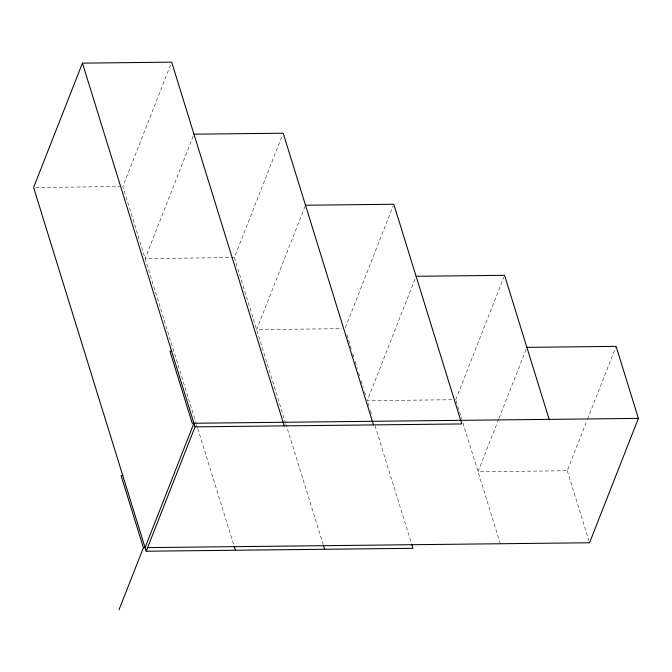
<?xml version="1.0" encoding="UTF-8"?>
<svg xmlns="http://www.w3.org/2000/svg" width="672" height="672" viewBox="0 0 672 672"><rect width="100%" height="100%" fill="white"/><g stroke="black" fill="none" stroke-linecap="round" stroke-linejoin="round"><path stroke-width="0.5" stroke-dasharray="3.36 2.52" d="M170.528 65.075L122.833 186.539L196.224 423.612M193.2 136.13L145.127 258.56L234.36 257.586L282.055 136.122M305.113 206.203L256.654 329.608L341.846 328.675M345.349 327.667L393.044 206.203M414.952 279.199L367.265 400.663L452.617 399.731M455.742 399.697L503.815 277.259M498.641 419.244L478.036 471.719L567.269 470.736L587.11 420.21M499.019 418.278L526.495 348.314M587.488 419.244L615.72 347.332M35.7 187.488L119.683 186.572M567.269 470.736L588.941 540.767M456.053 400.697L461.622 418.698M462.865 422.705L500.329 543.74M346.828 334.639L351.473 349.65M352.708 353.648L353.942 357.647M355.186 361.654L357.353 368.651M358.588 372.658L359.831 376.656M361.066 380.654L363.233 387.66M364.476 391.658L365.711 395.665M367.878 402.662L369.121 406.669M370.356 410.668L371.599 414.666M375.001 425.67L411.852 544.715M234.36 257.586L285.449 422.638M285.76 423.637L323.543 545.681M196.526 424.612L197.459 427.619M197.77 428.618L234.31 546.655"/><path stroke-width="1.01" d="M284.256 425.88L171.671 62.16L82.438 63.134L33.6 187.513L146.194 551.233L412.969 548.31L411.852 544.715M118.986 609.84L143.405 547.655L121.103 475.625L122.783 475.608M193.914 423.259L145.076 547.63L143.405 547.655M146.194 551.233L195.031 426.854L82.438 63.134M526.873 347.34L616.106 346.366L638.4 418.387L589.562 542.766L147.176 547.613M193.964 134.182L283.198 133.207L373.489 424.906M305.491 205.229L393.8 204.263L461.807 423.94L195.031 426.854M416.102 276.284L504.58 275.318L549.167 419.362M171.62 351.229L169.94 351.254L192.242 423.276L638.4 418.387M323.543 545.681L324.652 549.276M234.31 546.655L235.418 550.259"/></g></svg>
